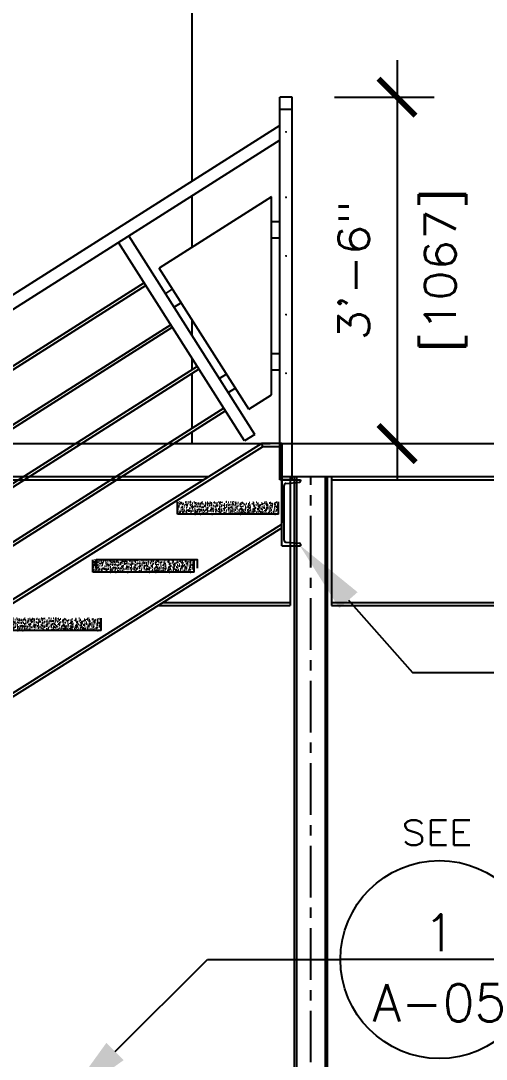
# Model space of a CAD drawing. Header units: inches. Extents: x -1254 to 5631, y 14 to 582.
# Drawn here: x 860 to 916.4, y 170.1 to 295.9 of the extents above; entities that cross this region are included whole.
import ezdxf
from ezdxf import colors
from ezdxf.entities.mleader import LeaderData, LeaderLine
from ezdxf.enums import TextEntityAlignment as Align
from ezdxf.math import Vec2, Vec3

# ---------------------------------------------------------------- set-up
doc = ezdxf.new("R2010")
doc.units = ezdxf.units.IN
doc.header["$MEASUREMENT"] = 0
doc.linetypes.add('CENTER', pattern=[2, 1.25, -0.25, 0.25, -0.25])
for name, color, linetype in [('Arch_Section_Handrail', 1, 'Continuous'), ('Arch_Section_Wall', 131, 'Continuous'), ('Center', 251, 'CENTER'), ('Dim', 5, 'Continuous'), ('LAYER131A', 131, 'Continuous'), ('Layer131B', 71, 'Continuous'), ('Mleader', 5, 'Continuous'), ('Stair_Conc.', 252, 'Continuous'), ('Struc_Section_Conc', 71, 'Continuous'), ('Struc_Section_Steel', 11, 'Continuous')]:
    doc.layers.add(name, color=color, linetype=linetype)
doc.styles.add('ROMANS', font='romans.shx', dxfattribs={"width": 1.15})
doc.styles.get("Standard").update_dxf_attribs({"font": 'txt.shx'})
doc.dimstyles.new('ROMANS-beside', dxfattribs={"dimscale": 0, "dimtxt": 0.078125, "dimasz": 0.09375, "dimexe": 0.09375, "dimexo": 0.09375, "dimgap": 0.0625, "dimtad": 1, "dimdec": 4, "dimzin": 1, "dimdsep": 46, "dimlunit": 4, "dimtxsty": 'ROMANS', "dimblk": 'ARCHTICK', "dimcen": 0.0625, "dimdle": 0.09375, "dimclrd": 256, "dimclre": 256, "dimclrt": 256, "dimadec": 0, "dimazin": 0, "dimtfac": 1, "dimtdec": 4, "dimtofl": 0, "dimtmove": 0, "dimatfit": 0, "dimfxl": 1, "dimtfillclr": 256, "dimfrac": 2, "dimtolj": 1, "dimtzin": 0, "dimarcsym": 0})

# ---------------------------------------------------------------- blocks, each defined once
blk = doc.blocks.new('STAIR')
at = {"layer": 'Stair_Conc.'}
h = blk.add_hatch(dxfattribs=at)
h.set_pattern_fill('AR-CONC', color=256, scale=0.1, style=0)
h.set_pattern_definition([(50, (-9557.88094, -2321.2511), (0.717260183, -0.062752135), [0.075, -0.825]), (355, (-9557.88094, -2321.2511), (-0.138751334, 0.752192134), [0.06, -0.66]), (100.4514, (-9557.8212, -2321.2563), (0.57850938, 0.68943954), [0.06374019, -0.70114211]), (46.1842, (-9557.8809, -2321.0511), (1.06724105, -0.165519014), [0.1125, -1.2375]), (96.6356, (-9557.792, -2321.0649), (0.93466271, 0.97411787), [0.09561029, -1.051713]), (351.1842, (-9557.8809, -2321.0511), (0.93466195, 0.9741186), [0.09, -0.99]), (21, (-9557.78094, -2321.1011), (0.596907052, -0.40261889), [0.075, -0.825]), (326, (-9557.78094, -2321.1011), (0.24331533, 0.725150045), [0.06, -0.66]), (71.4514, (-9557.7312, -2321.13464), (0.84022263, 0.322530497), [0.06374019, -0.70114211]), (37.5, (-9557.88094, -2321.25109), (0.012159855, 0.332893854), [0, -0.652, 0, -0.67, 0, -0.6625]), (7.5, (-9557.88094, -2321.2511), (0.263069537, 0.394411712), [0, -0.382, 0, -0.637, 0, -0.2525]), (327.5, (-9558.10394, -2321.25109), (0.533822436, -0.022554872), [0, -0.25, 0, -0.78, 0, -1.035]), (317.5, (-9558.20394, -2321.2511), (0.58318617, 0.100104982), [0, -0.325, 0, -0.518, 0, -0.735])])
h.paths.add_polyline_path([(14.65, 133.95), (2.4, 133.95), (2.4, 132.45), (14.65, 132.45)])
h = blk.add_hatch(dxfattribs=at)
h.set_pattern_fill('AR-CONC', color=256, scale=0.1, style=0)
h.set_pattern_definition([(50, (-9547.63094, -2328.3011), (0.717260183, -0.062752135), [0.075, -0.825]), (355, (-9547.63094, -2328.3011), (-0.138751334, 0.752192134), [0.06, -0.66]), (100.4514, (-9547.5712, -2328.3063), (0.57850938, 0.68943954), [0.06374019, -0.70114211]), (46.1842, (-9547.6309, -2328.1011), (1.06724105, -0.165519014), [0.1125, -1.2375]), (96.6356, (-9547.542, -2328.1149), (0.93466271, 0.97411787), [0.09561029, -1.051713]), (351.1842, (-9547.6309, -2328.1011), (0.93466195, 0.9741186), [0.09, -0.99]), (21, (-9547.53094, -2328.1511), (0.596907052, -0.40261889), [0.075, -0.825]), (326, (-9547.53094, -2328.1511), (0.24331533, 0.725150045), [0.06, -0.66]), (71.4514, (-9547.4812, -2328.18464), (0.84022263, 0.322530497), [0.06374019, -0.70114211]), (37.5, (-9547.63094, -2328.30109), (0.012159855, 0.332893854), [0, -0.652, 0, -0.67, 0, -0.6625]), (7.5, (-9547.63094, -2328.3011), (0.263069537, 0.394411712), [0, -0.382, 0, -0.637, 0, -0.2525]), (327.5, (-9547.85394, -2328.30109), (0.533822436, -0.022554872), [0, -0.25, 0, -0.78, 0, -1.035]), (317.5, (-9547.95394, -2328.3011), (0.58318617, 0.100104982), [0, -0.325, 0, -0.518, 0, -0.735])])
h.paths.add_polyline_path([(24.9, 126.9), (12.65, 126.9), (12.65, 125.4), (24.9, 125.4)])
h = blk.add_hatch(dxfattribs=at)
h.set_pattern_fill('AR-CONC', color=256, scale=0.1, style=0)
h.set_pattern_definition([(50, (-9536.38094, -2335.3511), (0.717260183, -0.062752135), [0.075, -0.825]), (355, (-9536.38094, -2335.3511), (-0.138751334, 0.752192134), [0.06, -0.66]), (100.4514, (-9536.3212, -2335.3563), (0.57850938, 0.68943954), [0.06374019, -0.70114211]), (46.1842, (-9536.3809, -2335.1511), (1.06724105, -0.165519014), [0.1125, -1.2375]), (96.6356, (-9536.292, -2335.1649), (0.93466271, 0.97411787), [0.09561029, -1.051713]), (351.1842, (-9536.3809, -2335.1511), (0.93466195, 0.9741186), [0.09, -0.99]), (21, (-9536.28094, -2335.2011), (0.596907052, -0.40261889), [0.075, -0.825]), (326, (-9536.28094, -2335.2011), (0.24331533, 0.725150045), [0.06, -0.66]), (71.4514, (-9536.2312, -2335.23464), (0.84022263, 0.322530497), [0.06374019, -0.70114211]), (37.5, (-9536.38094, -2335.35109), (0.012159855, 0.332893854), [0, -0.652, 0, -0.67, 0, -0.6625]), (7.5, (-9536.38094, -2335.3511), (0.263069537, 0.394411712), [0, -0.382, 0, -0.637, 0, -0.2525]), (327.5, (-9536.60394, -2335.35109), (0.533822436, -0.022554872), [0, -0.25, 0, -0.78, 0, -1.035]), (317.5, (-9536.70394, -2335.3511), (0.58318617, 0.100104982), [0, -0.325, 0, -0.518, 0, -0.735])])
h.paths.add_polyline_path([(36.15, 119.85), (23.9, 119.85), (23.9, 118.35), (36.15, 118.35)])
at = {"layer": 'Layer131B'}
for p, q in [((2.4, 132.45), (2.4, 133.95)), ((14.65, 132.45), (14.65, 133.95)), ((2.4, 132.45), (14.65, 132.45)), ((12.65, 125.4), (12.65, 126.9)), ((24.9, 125.4), (24.9, 126.9)), ((12.65, 125.4), (24.9, 125.4)), ((23.9, 118.35), (23.9, 119.85)), ((23.9, 118.35), (36.15, 118.35))]:
    blk.add_line(p, q, dxfattribs=at)
blk = doc.blocks.new('_ArchTick')
at = {"color": 0, "linetype": 'ByBlock', "const_width": 0.15}
blk.add_lwpolyline([(-0.5, -0.5), (0.5, 0.5)], dxfattribs=at)
blk = doc.blocks.new('*D36')
at = {"layer": 'DEFPOINTS', "color": 0, "transparency": 16777216}
for p in [(893.51, 286.69), (893.51, 244.69), (905.58, 244.69)]:
    blk.add_point(p, dxfattribs=at)
at = {"layer": 'Dim', "lineweight": -2, "transparency": 16777216}
for p, q in [((898.01, 286.69), (910.08, 286.69)), ((905.58, 286.78), (905.58, 244.59)), ((898.01, 244.69), (910.08, 244.69))]:
    blk.add_line(p, q, dxfattribs=at)
at = {"layer": 'Dim', "lineweight": -2, "transparency": 16777216, "xscale": 4.5, "yscale": 4.5, "zscale": 4.5}
for p, rotation in [((905.58, 286.69), 90), ((905.58, 244.69), 270)]:
    blk.add_blockref('_ArchTick', p, dxfattribs=dict(at, rotation=rotation))
at = {"layer": 'Dim', "transparency": 16777216, "char_height": 3.75, "attachment_point": 5, "rotation": 90, "style": 'ROMANS'}
for s, insert in [('\\A1;[1067]', (911.44, 265.69)), ('\\A1;3\'-6"', (900.35, 265.69))]:
    blk.add_mtext(s, dxfattribs=dict(at, insert=insert))
blk = doc.blocks.new('_DetailCallout')
at = {"color": 0, "linetype": 'ByBlock', "lineweight": -2, "transparency": 16777216}
blk.add_line((0.25, 0), (-0.25, 0), dxfattribs=at)
blk.add_circle((0, 0), 0.25, dxfattribs=at)
at = {"layer": 'Mleader', "color": 0, "transparency": 16777216}
for tag, p in [('VIEWNUMBER', (0, 0.0208)), ('SHEETNUMBER', (0, -0.1562))]:
    blk.add_attdef(tag, text='', height=0.0938, dxfattribs=at).set_placement(p, align=Align.CENTER)
blk = doc.blocks.new('*D50')
at = {"layer": 'DEFPOINTS', "color": 0, "transparency": 16777216}
for p in [(893.51, 286.69), (893.51, 244.69), (905.58, 244.69)]:
    blk.add_point(p, dxfattribs=at)
at = {"layer": 'Dim', "lineweight": -2, "transparency": 16777216}
for p, q in [((905.58, 291.19), (905.58, 240.19)), ((898.01, 286.69), (910.08, 286.69)), ((898.01, 244.69), (910.08, 244.69))]:
    blk.add_line(p, q, dxfattribs=at)
at = {"layer": 'Dim', "lineweight": -2, "transparency": 16777216, "xscale": 4.5, "yscale": 4.5, "zscale": 4.5}
for p, rotation in [((905.58, 286.69), 90), ((905.58, 244.69), 270)]:
    blk.add_blockref('_ArchTick', p, dxfattribs=dict(at, rotation=rotation))
at = {"layer": 'Dim', "transparency": 16777216, "char_height": 3.75, "attachment_point": 5, "rotation": 90, "style": 'ROMANS'}
for s, insert in [('\\A1;[1067]', (911.44, 265.69)), ('\\A1;3\'-6"', (900.35, 265.69))]:
    blk.add_mtext(s, dxfattribs=dict(at, insert=insert))

msp = doc.modelspace()

# ---------------------------------------------------------------- linework, layer by layer
at = {"layer": 'Arch_Section_Handrail'}
for p, q in [((891.3856, 240.31352), (891.3856, 286.68852)), ((891.3856, 240.31352), (891.3856, 286.68852)), ((892.8856, 240.31352), (892.8856, 286.68852)), ((892.8856, 240.31352), (892.8856, 286.68852)), ((891.3856, 283.27022), (779.3556, 212.16179)), ((891.3856, 283.27022), (779.3556, 212.16179)), ((891.3856, 281.49358), (779.51467, 210.48611)), ((890.3856, 274.61767), (876.76024, 265.96929)), ((890.3856, 274.61767), (876.76024, 265.96929)), ((890.3856, 250.61751), (890.3856, 274.61767)), ((890.3856, 250.61751), (890.3856, 274.61767)), ((890.3856, 271.61767), (891.3856, 271.61767)), ((890.3856, 271.61767), (891.3856, 271.61767)), ((890.3856, 269.61767), (891.3856, 269.61767)), ((890.3856, 269.61767), (891.3856, 269.61767)), ((874.9434, 264.17218), (797.93609, 215.29358)), ((874.9434, 264.17218), (797.93609, 215.29358)), ((875.14383, 263.85641), (798.13651, 214.97781)), ((875.14383, 263.85641), (798.13651, 214.97781)), ((878.15875, 259.10645), (801.12222, 210.20931)), ((878.35918, 258.79069), (801.32265, 209.89355)), ((890.3856, 255.61751), (891.3856, 255.61751)), ((890.3856, 255.61751), (891.3856, 255.61751)), ((881.3741, 254.04073), (804.30836, 205.12505)), ((881.57452, 253.72497), (804.50878, 204.80929)), ((890.3856, 253.61751), (891.3856, 253.61751)), ((890.3856, 253.61751), (891.3856, 253.61751)), ((884.58945, 248.97501), (807.4945, 200.04079)), ((884.78987, 248.65925), (807.69492, 199.72503))]:
    msp.add_line(p, q, dxfattribs=at)
at = {"layer": 'Arch_Section_Handrail', "ltscale": 0.1}
for p, q in [((892.8856, 286.68852), (891.3856, 286.68852)), ((892.8856, 286.68852), (891.3856, 286.68852)), ((892.8856, 285.18852), (891.3856, 285.18852)), ((892.8856, 285.18852), (891.3856, 285.18852)), ((888.36922, 245.81352), (873.09216, 269.88224)), ((888.36922, 245.81352), (873.09216, 269.88224)), ((887.10279, 245.00968), (871.82573, 269.0784)), ((887.10279, 245.00968), (871.82573, 269.0784)), ((887.6089, 248.87744), (876.76024, 265.96929)), ((887.6089, 248.87744), (876.76024, 265.96929)), ((878.36792, 263.43643), (877.52363, 262.90054)), ((878.36792, 263.43643), (877.52363, 262.90054)), ((879.4397, 261.74786), (878.59542, 261.21197)), ((879.4397, 261.74786), (878.59542, 261.21197)), ((884.92944, 253.09888), (884.08515, 252.56299)), ((884.92944, 253.09888), (884.08515, 252.56299)), ((886.00122, 251.4103), (885.15694, 250.87441)), ((886.00122, 251.4103), (885.15694, 250.87441)), ((887.6089, 248.87744), (890.3856, 250.61751)), ((887.6089, 248.87744), (890.3856, 250.61751)), ((888.36922, 245.81352), (887.09816, 245.01698)), ((888.36922, 245.81352), (887.09816, 245.01698)), ((892.8856, 240.31352), (891.3856, 240.31352)), ((892.8856, 240.31352), (891.3856, 240.31352))]:
    msp.add_line(p, q, dxfattribs=at)
at = {"layer": 'Arch_Section_Handrail', "ltscale": 0.1, "const_width": 0.125}
for points in [[(892.1981, 282.47642, -1), (892.0731, 282.47642, -1)], [(892.1981, 282.47642, -1), (892.0731, 282.47642, -1)], [(892.1981, 274.54401, -1), (892.0731, 274.54401, -1)], [(892.1981, 274.54401, -1), (892.0731, 274.54401, -1)], [(892.1981, 267.43742, -1), (892.0731, 267.43742, -1)], [(892.1981, 267.43742, -1), (892.0731, 267.43742, -1)], [(892.1981, 260.33083, -1), (892.0731, 260.33083, -1)], [(892.1981, 260.33083, -1), (892.0731, 260.33083, -1)], [(892.1981, 253.22424, -1), (892.0731, 253.22424, -1)], [(892.1981, 253.22424, -1), (892.0731, 253.22424, -1)]]:
    msp.add_lwpolyline(points, format="xyb", close=True, dxfattribs=at)
at = {"layer": 'Arch_Section_Wall', "ltscale": 0.1}
for p, q in [((880.7606, 276.52625), (880.7606, 379.68852)), ((880.7606, 276.52625), (880.7606, 379.68852)), ((880.7606, 268.50842), (880.7606, 274.74961)), ((880.7606, 268.50842), (880.7606, 274.74961)), ((880.7606, 257.80076), (880.7606, 259.66681)), ((880.7606, 257.80076), (880.7606, 259.66681)), ((880.7606, 253.65133), (880.7606, 255.00168)), ((880.7606, 253.65133), (880.7606, 255.00168)), ((880.7606, 246.54474), (880.7606, 253.20835)), ((880.7606, 246.54474), (880.7606, 253.20835)), ((880.7606, 244.68852), (880.7606, 246.10176)), ((880.7606, 244.68852), (880.7606, 246.10176))]:
    msp.add_line(p, q, dxfattribs=at)
at = {"layer": 'Center', "ltscale": 5}
msp.add_line((895.1356, 79.68852), (895.1356, 240.68852), dxfattribs=at)
at = {"layer": 'LAYER131A'}
for p, q in [((892.6356, 240.68852), (892.6356, 225.06352)), ((892.6356, 240.68852), (892.6356, 225.06352)), ((893.1356, 240.68852), (893.1356, 112.74218)), ((897.1356, 240.68852), (897.1356, 103.68852)), ((897.6356, 240.68852), (897.6356, 225.06352)), ((897.6356, 240.68852), (897.6356, 225.06352)), ((869.1356, 229.58852), (869.1356, 230.58852)), ((869.1356, 229.58852), (869.1356, 230.58852))]:
    msp.add_line(p, q, dxfattribs=at)
msp.add_lwpolyline([(881.3856, 229.58852), (881.3856, 230.58852), (869.1356, 230.58852), (869.1356, 229.58852)], dxfattribs=at)
msp.add_lwpolyline([(881.3856, 229.58852), (881.3856, 230.58852), (869.1356, 230.58852), (869.1356, 229.58852)], dxfattribs=at)
at = {"layer": 'Struc_Section_Conc', "ltscale": 2}
for p, q in [((744.0106, 244.68852), (890.20969, 244.68852)), ((744.0106, 244.68852), (890.20969, 244.68852)), ((891.6356, 244.68852), (952.69818, 244.68852)), ((891.6356, 240.68852), (891.6356, 244.68852)), ((891.6356, 244.68852), (952.69818, 244.68852)), ((891.6356, 240.68852), (891.6356, 244.68852)), ((744.0106, 240.68852), (882.78093, 240.68852)), ((744.0106, 240.68852), (882.78093, 240.68852)), ((744.3856, 240.68852), (877.44373, 240.68852)), ((744.3856, 240.68852), (877.44373, 240.68852)), ((891.6356, 240.68852), (952.7371, 240.68852)), ((891.6356, 240.68852), (952.7371, 240.68852)), ((744.3856, 240.31352), (882.18253, 240.31352)), ((744.3856, 240.31352), (882.18253, 240.31352)), ((891.6356, 240.31352), (892.6356, 240.31352)), ((891.6356, 240.31352), (892.6356, 240.31352)), ((897.6356, 240.31352), (952.69818, 240.31352)), ((897.6356, 240.31352), (952.69818, 240.31352)), ((877.23494, 225.43852), (892.6356, 225.43852)), ((877.23494, 225.43852), (892.6356, 225.43852)), ((897.6356, 225.43852), (952.7371, 225.43852)), ((897.6356, 225.43852), (952.7371, 225.43852)), ((876.63654, 225.06352), (892.6356, 225.06352)), ((876.63654, 225.06352), (892.6356, 225.06352)), ((897.6356, 225.06352), (952.7371, 225.06352)), ((897.6356, 225.06352), (952.7371, 225.06352))]:
    msp.add_line(p, q, dxfattribs=at)
at = {"layer": 'Struc_Section_Steel', "ltscale": 2}
for p, q in [((787.8556, 181.20197), (889.16391, 244.68852)), ((891.6356, 244.68852), (889.16391, 244.68852)), ((889.16391, 244.68852), (889.2717, 244.31352)), ((891.6356, 244.68852), (889.16391, 244.68852)), ((889.16391, 244.68852), (889.2717, 244.31352)), ((891.6356, 235.7208), (891.6356, 244.68852)), ((891.6356, 239.18852), (891.6356, 244.68852)), ((891.6356, 244.68852), (891.6356, 235.7208)), ((891.6356, 244.68852), (891.6356, 235.08959)), ((891.6356, 235.7208), (891.6356, 244.68852)), ((891.6356, 239.18852), (891.6356, 244.68852)), ((891.6356, 244.68852), (891.6356, 235.7208)), ((891.6356, 244.68852), (891.6356, 235.08959)), ((891.6356, 232.31352), (891.6356, 240.31352)), ((891.6356, 240.31352), (893.8856, 240.31352)), ((891.6356, 232.31352), (891.6356, 240.31352)), ((891.6356, 240.31352), (893.8856, 240.31352)), ((891.8856, 233.00509), (891.8856, 239.62195)), ((891.8856, 233.00509), (891.8856, 239.62195)), ((892.11381, 239.871), (893.77149, 240.01602)), ((892.11381, 239.871), (893.77149, 240.01602)), ((893.8856, 240.31352), (893.8856, 240.14055)), ((893.8856, 240.31352), (893.8856, 240.14055)), ((793.85728, 173.18852), (891.6356, 234.46293)), ((891.6356, 232.31352), (893.8856, 232.31352)), ((891.6356, 232.31352), (893.8856, 232.31352)), ((892.11381, 232.75604), (893.77149, 232.61101)), ((892.11381, 232.75604), (893.77149, 232.61101)), ((893.8856, 232.48649), (893.8856, 232.31352)), ((893.8856, 232.48649), (893.8856, 232.31352))]:
    msp.add_line(p, q, dxfattribs=at)
at = {"layer": 'Struc_Section_Steel', "ltscale": 10}
for p, q in [((787.8556, 180.75942), (889.2717, 244.31352)), ((891.6356, 244.31352), (889.2717, 244.31352)), ((891.6356, 244.31352), (889.2717, 244.31352)), ((793.50419, 173.40979), (891.6356, 234.90548))]:
    msp.add_line(p, q, dxfattribs=at)
at = {"layer": 'Struc_Section_Steel', "ltscale": 4}
for p, q in [((893.3856, 240.68852), (893.3856, 103.68852)), ((896.8856, 240.68852), (896.8856, 103.68852))]:
    msp.add_line(p, q, dxfattribs=at)
at = {"layer": 'Struc_Section_Steel', "ltscale": 2}
for centre, radius, start, end in [((892.1356, 239.62195), 0.25, 95, 180), ((892.1356, 239.62195), 0.25, 95, 180), ((893.7606, 240.14055), 0.125, 275, 0), ((893.7606, 240.14055), 0.125, 275, 0), ((892.1356, 233.00509), 0.25, 180, 265), ((892.1356, 233.00509), 0.25, 180, 265), ((893.7606, 232.48649), 0.125, 0, 85), ((893.7606, 232.48649), 0.125, 0, 85)]:
    msp.add_arc(centre, radius, start, end, dxfattribs=at)

# ---------------------------------------------------------------- block references
at = {"xscale": -1}
msp.add_blockref('STAIR', (893.6356, 103.68852), dxfattribs=at)

# ---------------------------------------------------------------- texts
at = {"layer": 'Mleader', "insert": (906.12069, 199.03039), "char_height": 3, "width": 14.9216488, "attachment_point": 1, "style": 'ROMANS'}
msp.add_mtext('SEE', dxfattribs=at)

# ---------------------------------------------------------------- dimensions: what is measured, and where the dimension line sits
at = {"layer": 'Dim'}
for picture in ['*D50', '*D36']:
    dim = msp.add_linear_dim(base=(905.58259, 244.68852), p1=(893.5106, 286.68852), p2=(893.5106, 244.68852), angle=90, dimstyle='ROMANS-beside', override={"dimscale": 0, "dimtxt": 0.078125, "dimasz": 0.09375, "dimexe": 0.09375, "dimexo": 0.09375, "dimgap": 0.0625, "dimpost": '\\X', "dimcen": 0.0625, "dimtix": 0, "dimtofl": 0, "dimtmove": 2, "dimatfit": 0}, dxfattribs=at)
    dim.commit()
    dim.dimension.update_dxf_attribs({"geometry": picture, "text_midpoint": (905.58259, 265.68852)})

# ---------------------------------------------------------------- leaders
at = {"layer": 'Mleader'}
ml = msp.add_multileader_mtext('Standard', dxfattribs=at)
ml.set_content('\\A1;{\\W1.15;POLISHED ALUM.\\PCHECKER PLATE PANEL (TYP.)}', color=256, style='ROMANS')
ml.set_leader_properties()
ml.build(insert=Vec2(0, 0))
ml.multileader.update_dxf_attribs({"dogleg_length": 0.36, "arrow_head_size": 4.5, "scale": 24})
ctx = ml.context
ctx.base_point, ctx.scale, ctx.char_height, ctx.arrow_head_size, ctx.landing_gap_size, ctx.plane_origin = Vec3(470.67411, 294.57042), 24, 1.5, 4.5, 2.16, Vec3(471.23782, 295.47042)
ctx.left_attachment, ctx.right_attachment, ctx.attachment_type = 0, 0, 1
notes = []
notes.append((ctx, [(0, (1, 1, 0), (460.43782, 294.57042), (1, 0), 10.23629, [(0, [(435.32775, 269.46035)], 0, [])])]))
ctx.mtext.insert, ctx.mtext.width, ctx.mtext.defined_height, ctx.mtext.flow_direction = Vec3(472.83411, 295.57042), 41.9247834, 4.5355, 5
ml = msp.add_multileader_mtext('Standard', dxfattribs=at)
ml.set_content('W12', color=256, style='ROMANS')
ml.set_leader_properties()
ml.build(insert=Vec2(0, 0))
ml.multileader.update_dxf_attribs({"dogleg_length": 0.36, "arrow_head_size": 9, "scale": 48})
ctx = ml.context
ctx.base_point, ctx.scale, ctx.char_height, ctx.arrow_head_size, ctx.landing_gap_size, ctx.plane_origin = Vec3(801.16191, 271.56767), 48, 3, 9, 4.32, Vec3(805.48191, 273.36767)
ctx.left_attachment, ctx.right_attachment, ctx.attachment_type = 0, 0, 1
notes.append((ctx, [(0, (1, 1, 0), (783.88191, 271.56767), (1, 0), 17.28, [(0, [(759.12865, 240.31358)], 0, [])])]))
ctx.mtext.insert, ctx.mtext.width, ctx.mtext.defined_height, ctx.mtext.flow_direction = Vec3(805.48191, 273.36767), 14.7164716, 7.35723, 5
ml = msp.add_multileader_mtext('Standard', dxfattribs=at)
ml.set_content('W12', color=256, style='ROMANS')
ml.set_leader_properties()
ml.build(insert=Vec2(0, 0))
ml.multileader.update_dxf_attribs({"dogleg_length": 0.36, "arrow_head_size": 9, "scale": 48})
ctx = ml.context
ctx.base_point, ctx.scale, ctx.char_height, ctx.arrow_head_size, ctx.landing_gap_size, ctx.plane_origin = Vec3(801.16191, 271.56767), 48, 3, 9, 4.32, Vec3(805.48191, 273.36767)
ctx.left_attachment, ctx.right_attachment, ctx.attachment_type = 0, 0, 1
notes.append((ctx, [(0, (1, 1, 0), (783.88191, 271.56767), (1, 0), 17.28, [(0, [(759.12865, 240.31358)], 0, [])])]))
ctx.mtext.insert, ctx.mtext.width, ctx.mtext.defined_height, ctx.mtext.flow_direction = Vec3(805.48191, 273.36767), 14.7164716, 7.35723, 5
ml = msp.add_multileader_mtext('Standard', dxfattribs=at)
ml.set_content('{\\W1.15;HSS 1-1/2"x1-1/2" [38x38] \\PRAILING (TYP.)}', color=256, style='ROMANS')
ml.set_leader_properties()
ml.build(insert=Vec2(0, 0))
ml.multileader.update_dxf_attribs({"dogleg_length": 0.36, "arrow_head_size": 4.5, "scale": 24})
ctx = ml.context
ctx.base_point, ctx.scale, ctx.char_height, ctx.arrow_head_size, ctx.landing_gap_size, ctx.plane_origin = Vec3(514.90008, 262.66014), 24, 1.5, 4.5, 2.16, Vec3(514.0944, 263.56014)
ctx.left_attachment, ctx.right_attachment, ctx.attachment_type = 0, 0, 1
notes.append((ctx, [(0, (1, 1, 0), (503.2944, 262.66014), (1, 0), 11.60568, [(0, [(486.58483, 246.05096)], 0, [])])]))
ctx.mtext.insert, ctx.mtext.width, ctx.mtext.defined_height, ctx.mtext.flow_direction = Vec3(517.06008, 263.66014), 41.9247834, 4.5355, 5
ml = msp.add_multileader_mtext('Standard', dxfattribs=at)
ml.set_content('{\\W1.15;9.5%%C CABLES (TYP.)}', color=256, style='ROMANS')
ml.set_leader_properties()
ml.build(insert=Vec2(0, 0))
ml.multileader.update_dxf_attribs({"dogleg_length": 0.36, "arrow_head_size": 4.5, "scale": 24})
ctx = ml.context
ctx.base_point, ctx.scale, ctx.char_height, ctx.arrow_head_size, ctx.landing_gap_size, ctx.plane_origin = Vec3(543.02634, 240.61417), 24, 1.5, 4.5, 2.16, Vec3(534.56085, 241.51417)
ctx.left_attachment, ctx.right_attachment, ctx.attachment_type = 0, 0, 1
notes.append((ctx, [(0, (1, 1, 0), (523.76085, 240.61417), (1, 0), 19.2655, [(0, [(507.0866, 223.93745)], 0, [])])]))
ctx.mtext.insert, ctx.mtext.width, ctx.mtext.defined_height, ctx.mtext.flow_direction = Vec3(545.18634, 241.61417), 41.9247834, 4.5355, 5
ml = msp.add_multileader_mtext('Standard', dxfattribs=at)
ml.set_content('\\A1;{\\W1.15;W250}', color=256, style='ROMANS')
ml.set_leader_properties()
ml.build(insert=Vec2(0, 0))
ml.multileader.update_dxf_attribs({"dogleg_length": 0.36, "arrow_head_size": 9, "scale": 48})
ctx = ml.context
ctx.base_point, ctx.scale, ctx.char_height, ctx.arrow_head_size, ctx.landing_gap_size, ctx.plane_origin = Vec3(-16.11281, 231.12602), 48, 3, 9, 4.32, Vec3(-30.49319, 232.92602)
ctx.left_attachment, ctx.right_attachment, ctx.attachment_type = 0, 0, 1
notes.append((ctx, [(0, (1, 1, 0), (19.4876, 231.12602), (-1, 0), 13.98184, [(0, [(38.74186, 231.12602)], 0, [])])]))
ctx.mtext.insert, ctx.mtext.width, ctx.mtext.defined_height, ctx.mtext.flow_direction = Vec3(-11.79281, 232.92602), 55.3423282, 8.91034, 5
ml = msp.add_multileader_mtext('Standard', dxfattribs=at)
ml.set_content('C250', color=256, style='ROMANS')
ml.set_leader_properties()
ml.build(insert=Vec2(0, 0))
ml.multileader.update_dxf_attribs({"dogleg_length": 0.36, "arrow_head_size": 9, "scale": 48})
ctx = ml.context
ctx.base_point, ctx.scale, ctx.char_height, ctx.arrow_head_size, ctx.landing_gap_size, ctx.plane_origin = Vec3(924.73257, 216.92518), 48, 3, 9, 4.32, Vec3(929.05257, 218.72518)
ctx.left_attachment, ctx.right_attachment, ctx.attachment_type = 0, 0, 1
notes.append((ctx, [(0, (1, 1, 0), (907.45257, 216.92518), (1, 0), 17.28, [(0, [(893.72914, 232.44397)], 0, [])])]))
ctx.mtext.insert, ctx.mtext.width, ctx.mtext.defined_height, ctx.mtext.flow_direction = Vec3(929.05257, 218.72518), 24.5220423, 9.34046, 5
ml = msp.add_multileader_mtext('Standard', dxfattribs=at)
ml.set_content('C250', color=256, style='ROMANS')
ml.set_leader_properties()
ml.build(insert=Vec2(0, 0))
ml.multileader.update_dxf_attribs({"dogleg_length": 0.36, "arrow_head_size": 9, "scale": 48})
ctx = ml.context
ctx.base_point, ctx.scale, ctx.char_height, ctx.arrow_head_size, ctx.landing_gap_size, ctx.plane_origin = Vec3(924.73257, 216.92518), 48, 3, 9, 4.32, Vec3(929.05257, 218.72518)
ctx.left_attachment, ctx.right_attachment, ctx.attachment_type = 0, 0, 1
notes.append((ctx, [(0, (1, 1, 0), (907.45257, 216.92518), (1, 0), 17.28, [(0, [(893.72914, 232.44397)], 0, [])])]))
ctx.mtext.insert, ctx.mtext.width, ctx.mtext.defined_height, ctx.mtext.flow_direction = Vec3(929.05257, 218.72518), 24.5220423, 9.34046, 5
ml = msp.add_multileader_mtext('Standard', dxfattribs=at)
ml.set_content('W410', color=256, style='ROMANS')
ml.set_leader_properties()
ml.build(insert=Vec2(0, 0))
ml.multileader.update_dxf_attribs({"dogleg_length": 0.36, "arrow_head_size": 9, "scale": 48})
ctx = ml.context
ctx.base_point, ctx.scale, ctx.char_height, ctx.arrow_head_size, ctx.landing_gap_size, ctx.plane_origin = Vec3(184.17442, 208.13586), 48, 3, 9, 4.32, Vec3(187.89139, 202.35499)
ctx.left_attachment, ctx.right_attachment, ctx.attachment_type = 0, 0, 1
notes.append((ctx, [(0, (1, 1, 0), (166.89442, 208.13586), (1, 0), 17.28, [(0, [(159.49186, 224.81352)], 0, [])])]))
ctx.mtext.insert, ctx.mtext.width, ctx.mtext.defined_height, ctx.mtext.flow_direction = Vec3(188.49442, 208.13586), 30.4980626, 13.66389, 5
ml = msp.add_multileader_mtext('Standard', dxfattribs=at)
ml.set_content('W310{\\A1;\\W1.15;\\C256;x39}', color=256, style='ROMANS')
ml.set_leader_properties()
ml.build(insert=Vec2(0, 0))
ml.multileader.update_dxf_attribs({"dogleg_length": 0.36, "arrow_head_size": 9, "scale": 48})
ctx = ml.context
ctx.base_point, ctx.scale, ctx.char_height, ctx.arrow_head_size, ctx.landing_gap_size, ctx.plane_origin = Vec3(1108.51157, 188.629), 48, 3, 9, 4.32, Vec3(1135.74598, 198.53494)
ctx.left_attachment, ctx.right_attachment, ctx.text_align_type, ctx.attachment_type = 0, 0, 2, 1
notes.append((ctx, [(0, (1, 1, 0), (1156.61014, 188.629), (-1, 0), 17.28, [(0, [(1173.95785, 220.37468)], 0, [])])]))
ctx.mtext.insert, ctx.mtext.width, ctx.mtext.defined_height, ctx.mtext.alignment, ctx.mtext.flow_direction = Vec3(1135.01014, 188.629), 28.0825354, 5.94356, 3, 5
ml = msp.add_multileader_mtext('Standard', dxfattribs=at)
ml.set_content('W410', color=256, style='ROMANS')
ml.set_leader_properties()
ml.build(insert=Vec2(0, 0))
ml.multileader.update_dxf_attribs({"dogleg_length": 0.36, "arrow_head_size": 9, "scale": 48})
ctx = ml.context
ctx.base_point, ctx.scale, ctx.char_height, ctx.arrow_head_size, ctx.landing_gap_size, ctx.plane_origin = Vec3(695.40056, 203.88885), 48, 3, 9, 4.32, Vec3(699.72056, 205.68885)
ctx.left_attachment, ctx.right_attachment, ctx.attachment_type = 0, 0, 1
notes.append((ctx, [(0, (1, 1, 0), (725.65914, 203.88885), (-1, 0), 8.64, [(0, [(738.37221, 220.37732)], 0, [])])]))
ctx.mtext.insert, ctx.mtext.width, ctx.mtext.defined_height, ctx.mtext.flow_direction = Vec3(699.72056, 205.68885), 18.3987595, 6.84511, 5
ml = msp.add_multileader_mtext('Standard', dxfattribs=at)
ml.set_content('{\\W1.15;HSS 1-1/2"x1-1/2" \\P[38x38] POSTS (TYP.)}', color=256, style='ROMANS')
ml.set_leader_properties()
ml.build(insert=Vec2(0, 0))
ml.multileader.update_dxf_attribs({"dogleg_length": 0.36, "arrow_head_size": 4.5, "scale": 24})
ctx = ml.context
ctx.base_point, ctx.scale, ctx.char_height, ctx.arrow_head_size, ctx.landing_gap_size, ctx.plane_origin = Vec3(552.34171, 219.79423), 24, 1.5, 4.5, 2.16, Vec3(557.1057, 220.69423)
ctx.left_attachment, ctx.right_attachment, ctx.attachment_type = 0, 0, 1
notes.append((ctx, [(0, (1, 1, 0), (546.3057, 219.79423), (1, 0), 6.03601, [(0, [(534.19665, 207.70052)], 0, [])])]))
ctx.mtext.insert, ctx.mtext.width, ctx.mtext.defined_height, ctx.mtext.flow_direction = Vec3(554.50171, 219.79423), 41.9247834, 4.5355, 5
ml = msp.add_multileader_mtext('Standard', dxfattribs=at)
ml.set_content('350 OWSJ', color=256, style='ROMANS')
ml.set_leader_properties()
ml.build(insert=Vec2(0, 0))
ml.multileader.update_dxf_attribs({"dogleg_length": 0.36, "arrow_head_size": 9, "scale": 48})
ctx = ml.context
ctx.base_point, ctx.scale, ctx.char_height, ctx.arrow_head_size, ctx.landing_gap_size, ctx.plane_origin = Vec3(1069.17926, 200.07293), 48, 3, 9, 4.32, Vec3(1086.80641, 201.87293)
ctx.left_attachment, ctx.right_attachment, ctx.text_align_type, ctx.attachment_type = 0, 0, 2, 1
notes.append((ctx, [(0, (1, 1, 0), (1120.72784, 200.07293), (-1, 0), 17.28, [(0, [(1128.95785, 216.24968)], 0, [])])]))
ctx.mtext.insert, ctx.mtext.width, ctx.mtext.defined_height, ctx.mtext.alignment, ctx.mtext.flow_direction = Vec3(1099.12784, 200.07293), 31.4150322, 6.19686, 3, 5
ml = msp.add_multileader_mtext('Standard', dxfattribs=at)
ml.set_content('{\\W1.15;POLISHED ALUM. CHECKER \\PPLATE PANEL (TYP.)}', color=256, style='ROMANS')
ml.set_leader_properties()
ml.build(insert=Vec2(0, 0))
ml.multileader.update_dxf_attribs({"dogleg_length": 0.36, "arrow_head_size": 4.5, "scale": 24})
ctx = ml.context
ctx.base_point, ctx.scale, ctx.char_height, ctx.arrow_head_size, ctx.landing_gap_size, ctx.plane_origin = Vec3(548.43186, 204.20513), 24, 1.5, 4.5, 2.16, Vec3(552.27362, 205.10513)
ctx.left_attachment, ctx.right_attachment, ctx.attachment_type = 0, 0, 1
notes.append((ctx, [(0, (1, 1, 0), (541.47362, 204.20513), (1, 0), 6.95823, [(0, [(529.36457, 192.11143)], 0, [])])]))
ctx.mtext.insert, ctx.mtext.width, ctx.mtext.defined_height, ctx.mtext.flow_direction = Vec3(550.59186, 205.20513), 41.9247834, 4.5355, 5
ml = msp.add_multileader_mtext('Standard', dxfattribs=at)
ml.set_content('{\\W1.15;POLISHED ALUM. CHECKER \\PPLATE PANEL (TYP.)}', color=256, style='ROMANS')
ml.set_leader_properties()
ml.build(insert=Vec2(0, 0))
ml.multileader.update_dxf_attribs({"dogleg_length": 0.36, "arrow_head_size": 4.5, "scale": 24})
ctx = ml.context
ctx.base_point, ctx.scale, ctx.char_height, ctx.arrow_head_size, ctx.landing_gap_size, ctx.plane_origin = Vec3(547.6867, 195.09648), 24, 1.5, 4.5, 2.16, Vec3(550.55673, 195.99648)
ctx.left_attachment, ctx.right_attachment, ctx.attachment_type = 0, 0, 1
notes.append((ctx, [(0, (1, 1, 0), (539.75673, 195.09648), (1, 0), 7.92997, [(0, [(527.64768, 183.00278)], 0, [])])]))
ctx.mtext.insert, ctx.mtext.width, ctx.mtext.defined_height, ctx.mtext.flow_direction = Vec3(549.8467, 196.09648), 41.9247834, 4.5355, 5
ml = msp.add_multileader_block('Standard', dxfattribs=at)
ml.set_content('_DetailCallout', color=256, scale=48)
ml.set_attribute('VIEWNUMBER', '1', width=0)
ml.set_attribute('SHEETNUMBER', 'A-05', width=0)
ml.set_leader_properties()
ml.build(insert=Vec2(0, 0))
ml.multileader.update_dxf_attribs({"dogleg_length": 0.36, "arrow_head_size": 9, "scale": 48})
ctx = ml.context
ctx.base_point, ctx.scale, ctx.char_height, ctx.arrow_head_size, ctx.landing_gap_size, ctx.plane_origin = Vec3(898.71745, 182.1468), 48, 3, 9, 4.32, Vec3(911.88107, 182.1468)
ctx.left_attachment, ctx.right_attachment, ctx.attachment_type = 0, 0, 1
notes.append((ctx, [(0, (1, 1, 0), (882.60107, 182.1468), (1, 0), 16.11638, [(0, [(865.0302, 164.65389)], 0, [])])]))
ctx.block.insert = Vec3(910.71745, 182.1468)
ml = msp.add_multileader_mtext('Standard', dxfattribs=at)
ml.set_content('C250', color=256, style='ROMANS')
ml.set_leader_properties()
ml.build(insert=Vec2(0, 0))
ml.multileader.update_dxf_attribs({"dogleg_length": 0.36, "arrow_head_size": 9, "scale": 48})
ctx = ml.context
ctx.base_point, ctx.scale, ctx.char_height, ctx.arrow_head_size, ctx.landing_gap_size, ctx.plane_origin = Vec3(183.01226, 176.40808), 48, 3, 9, 4.32, Vec3(187.33226, 178.20808)
ctx.left_attachment, ctx.right_attachment, ctx.attachment_type = 0, 0, 1
notes.append((ctx, [(0, (1, 1, 0), (165.73226, 176.40808), (1, 0), 17.28, [(0, [(149.80369, 160.47951)], 0, [])])]))
ctx.mtext.insert, ctx.mtext.width, ctx.mtext.defined_height, ctx.mtext.flow_direction = Vec3(187.33226, 178.20808), 31.6041847, 9.65143, 5
for ctx, leaders in notes:
    for number, flags, end, landing, length, lines in leaders:
        leader = LeaderData()
        leader.index, (leader.has_last_leader_line, leader.has_dogleg_vector, leader.attachment_direction) = number, flags
        leader.last_leader_point, leader.dogleg_vector, leader.dogleg_length = Vec3(end), Vec3(landing), length
        for number, points, colour, breaks in lines:
            line = LeaderLine()
            line.index, line.vertices, line.color, line.breaks = number, Vec3.list(points), colors.encode_raw_color(colour), breaks
            leader.lines.append(line)
        ctx.leaders.append(leader)

doc.saveas('drawing.dxf')
